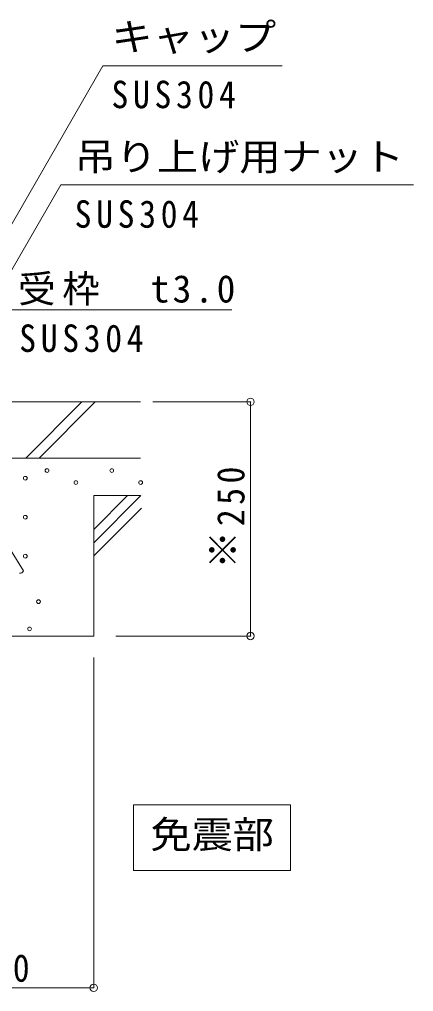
# Model space of a CAD drawing. Units: millimetres on the paper, enlarged 30 times, with parts at other scales. Extents: x -6208 to 7808, y -5850 to 5884.
# Drawn here: x 800 to 2064, y -3247 to -134 of the extents above; entities that cross this region are included whole.
import ezdxf
from ezdxf.enums import TextEntityAlignment as Align

# ---------------------------------------------------------------- set-up
doc = ezdxf.new("R2010")
doc.units = ezdxf.units.MM
doc.header["$LTSCALE"] = 30
doc.header["$PDMODE"] = 32
doc.header["$PDSIZE"] = 24
for name, color, linetype, lineweight in [('1-0_1-0ﾚｲﾔ', 6, 'Continuous', 5), ('1-4_1-4ﾚｲﾔ', 7, 'Continuous', 9), ('1-5_1-5ﾚｲﾔ', 7, 'Continuous', 9), ('1-7', 7, 'Continuous', 9)]:
    doc.layers.add(name, color=color, linetype=linetype, lineweight=lineweight)
doc.styles.add('ＭＳ ゴシック', font='')
doc.styles.get('ＭＳ ゴシック').set_extended_font_data('MS Gothic')

msp = doc.modelspace()

# ---------------------------------------------------------------- linework, layer by layer
at = {"layer": '1-0_1-0ﾚｲﾔ'}
for p, q in [((588.55, -1358.47), (1187.96, -1358.47)), ((820.84, -1538.47), (1000.84, -1358.47)), ((863.27, -1538.47), (1043.27, -1358.47)), ((603.55, -1538.47), (1187.96, -1538.47)), ((1188.55, -1538.47), (888.55, -1538.47)), ((1038.55, -1767.22), (1147.29, -1658.47)), ((1038.55, -1809.64), (1189.72, -1658.47)), ((1038.55, -2108.47), (1038.55, -1658.47)), ((1038.55, -1658.47), (1187.96, -1658.47)), ((1038.55, -1852.07), (1191.81, -1698.81)), ((1038.55, -2108.47), (289.83, -2108.47))]:
    msp.add_line(p, q, dxfattribs=at)
for centre in [(888.75, -1578.52), (1096.35, -1578.52), (819.11, -1603.05), (981.27, -1616.9), (1188.87, -1616.9), (819.11, -1727.92), (819.11, -1852.8), (861.55, -1998.42), (832.78, -2085.64)]:
    msp.add_circle(centre, 6, dxfattribs=at)
at = {"layer": '1-4_1-4ﾚｲﾔ'}
for p, q in [((1541.16, -1358.47), (1228.45, -1358.47)), ((1541.16, -1358.47), (1541.16, -2108.47)), ((1541.16, -2108.47), (1109.34, -2108.47)), ((1038.55, -3235.31), (1038.55, -2177.27)), ((288.55, -3235.31), (1038.55, -3235.31))]:
    msp.add_line(p, q, dxfattribs=at)
for p in [(1541.16, -1358.47), (1541.16, -2108.47), (1038.55, -3235.31)]:
    msp.add_point(p, dxfattribs=at)
at = {"layer": '1-5_1-5ﾚｲﾔ'}
for p, q in [((1068.09, -281.85), (445.64, -1359.97)), ((1642.45, -281.85), (1068.09, -281.85)), ((932.71, -662.76), (522.38, -1373.47)), ((1480.76, -1064.15), (758.47, -1064.15)), ((1166.16, -2649.52), (1668.82, -2649.52)), ((1166.16, -2649.52), (1166.16, -2859.52)), ((1668.82, -2649.52), (1668.82, -2859.52)), ((1166.16, -2859.52), (1668.82, -2859.52))]:
    msp.add_line(p, q, dxfattribs=at)
at = {"layer": '1-7'}
for p, q in [((2063.91, -662.76), (932.71, -662.76)), ((813.05, -1899.33), (663.31, -1657.85))]:
    msp.add_line(p, q, dxfattribs=at)
msp.add_arc((802.26, -1896.16), 11.25, 259.99335, 343.61336, dxfattribs=at)

# ---------------------------------------------------------------- texts
at = {"layer": '1-4_1-4ﾚｲﾔ', "color": 2, "style": 'ＭＳ ゴシック'}
msp.add_text('※', height=87.98, rotation=90, dxfattribs=at).set_placement((1523.16, -1892.53), align=Align.BOTTOM_LEFT)
at = {"layer": '1-4_1-4ﾚｲﾔ', "color": 2, "insert": (1523.16, -1756.62), "char_height": 87.98, "attachment_point": 7, "rotation": 90, "style": 'ＭＳ ゴシック'}
msp.add_mtext('\\T1.27;\\W0.9;250', dxfattribs=at)
at = {"layer": '1-4_1-4ﾚｲﾔ', "color": 2, "insert": (642.3, -3217.31), "char_height": 87.98, "attachment_point": 7, "style": 'ＭＳ ゴシック'}
msp.add_mtext('\\T1.27;\\W0.9;250', dxfattribs=at)
at = {"layer": '1-5_1-5ﾚｲﾔ', "color": 2, "style": 'ＭＳ ゴシック', "width": 1.1}
for s, p in [('キャップ', (1095.45, -259.63)), ('免震部', (1220.16, -2814.52))]:
    msp.add_text(s, height=87.98, dxfattribs=at).set_placement(p, align=Align.BOTTOM_LEFT)
at = {"layer": '1-5_1-5ﾚｲﾔ', "color": 2, "char_height": 87.98, "attachment_point": 7, "style": 'ＭＳ ゴシック'}
for s, insert in [('\\T1.28;\\W0.9;SUS304', (1095.45, -419.21)), ('\\T1.18;受枠\u3000t3.0', (796.03, -1049.83)), ('\\T1.28;\\W0.9;SUS304', (799.74, -1199.91))]:
    msp.add_mtext(s, dxfattribs=dict(at, insert=insert))
at = {"layer": '1-7', "color": 2, "style": 'ＭＳ ゴシック', "width": 1.1}
msp.add_text('吊り上げ用ナット', height=87.98, dxfattribs=at).set_placement((977.41, -643.62), align=Align.BOTTOM_LEFT)
at = {"layer": '1-7', "color": 2, "insert": (977.41, -802.18), "char_height": 87.98, "attachment_point": 7, "style": 'ＭＳ ゴシック'}
msp.add_mtext('\\T1.28;\\W0.9;SUS304', dxfattribs=at)

doc.saveas('drawing.dxf')
